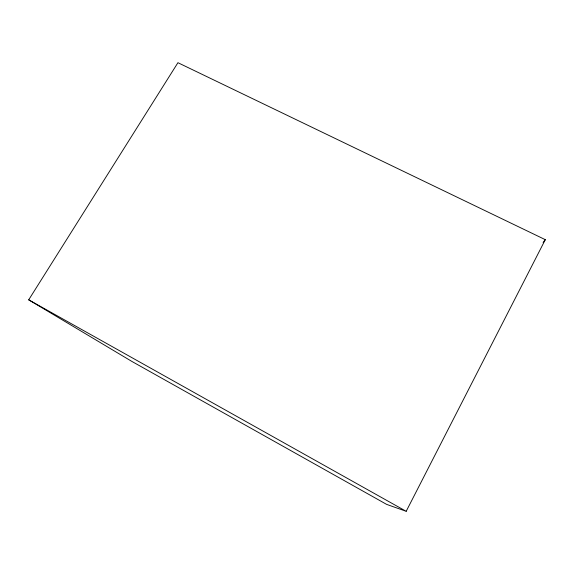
<?xml version="1.0" encoding="UTF-8"?>
<svg xmlns="http://www.w3.org/2000/svg" width="574" height="574" viewBox="0 0 574 574"><rect width="100%" height="100%" fill="white"/><g stroke="black" fill="none" stroke-linecap="round" stroke-linejoin="round"><path stroke-width="0.86" d="M406.191 511.305L545.3 239.667L177.933 62.695L28.7 299.829L131.805 361.39L386.582 504.359L406.191 511.305L28.7 299.829M543.097 242.486L545.3 239.667"/></g></svg>
